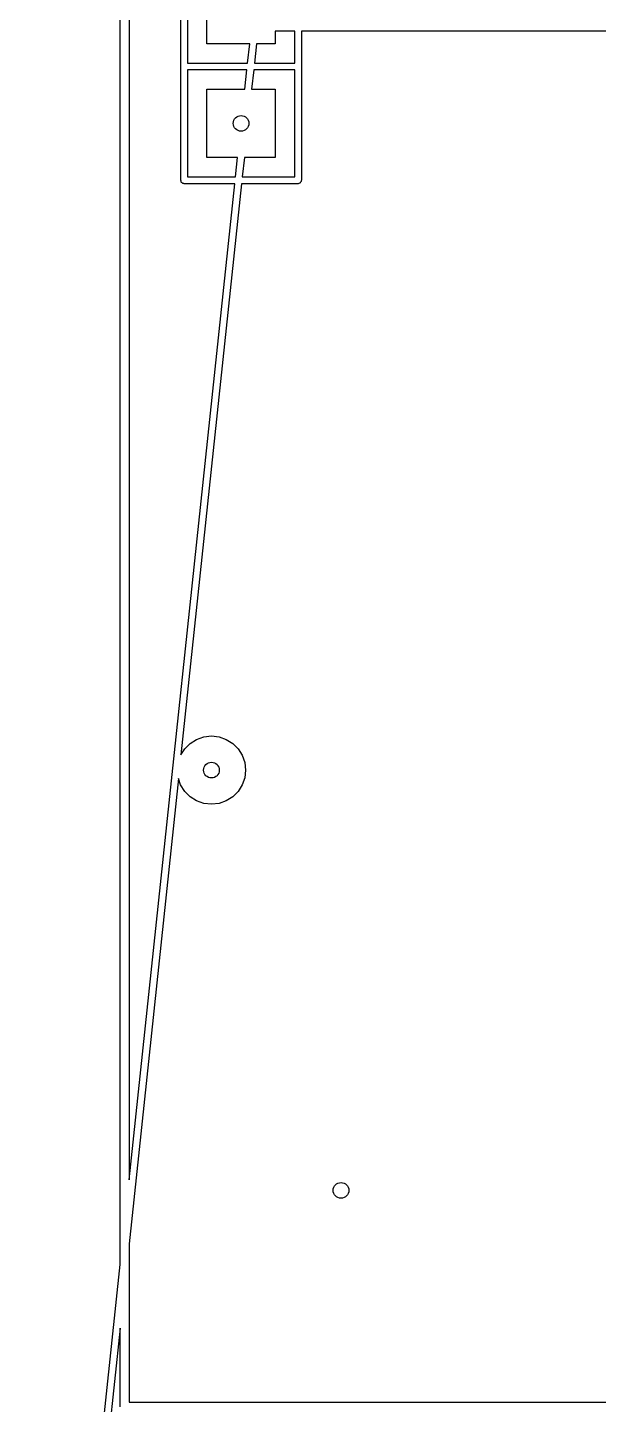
# Model space of a CAD drawing. Extents: x 0.02 to 3.57, y 0.02 to 5.41.
# Drawn here: x 0.809 to 1.31, y 1.613 to 2.822 of the extents above; entities that cross this region are included whole.
import ezdxf

# ---------------------------------------------------------------- set-up
doc = ezdxf.new("R2010")
doc.units = 0
doc.header["$MEASUREMENT"] = 0
doc.layers.add('BLACK', color=7, linetype='CONTINUOUS')

msp = doc.modelspace()

# ---------------------------------------------------------------- linework, layer by layer
at = {"layer": 'BLACK', "linetype": 'CONTINUOUS'}
for p, q in [((0.889795, 1.73583), (0.889795, 4.39094)), ((0.897669, 4.38701), (0.897669, 1.81005)), ((0.943047, 2.788), (0.943047, 2.888)), ((0.948953, 2.88505), (0.948953, 2.79095)), ((0.966, 2.808), (0.966, 2.868)), ((1.04305, 2.81898), (1.026, 2.81897)), ((1.026, 2.81897), (1.026, 2.808)), ((1.04305, 2.79095), (1.04305, 2.81898)), ((2.4898, 2.81944), (1.04895, 2.81898)), ((1.04895, 2.81898), (1.04895, 2.788)), ((1.00355, 2.808), (0.966, 2.808)), ((1.00174, 2.79095), (1.00355, 2.808)), ((1.00949, 2.808), (1.00768, 2.79095)), ((1.026, 2.808), (1.00949, 2.808)), ((0.943047, 2.688), (0.943047, 2.788)), ((0.948953, 2.79095), (1.00174, 2.79095)), ((0.948953, 2.78505), (0.948953, 2.69095)), ((1.00112, 2.78505), (0.948953, 2.78505)), ((0.99931, 2.768), (1.00112, 2.78505)), ((1.00706, 2.78505), (1.00525, 2.768)), ((1.04305, 2.78505), (1.00706, 2.78505)), ((1.00768, 2.79095), (1.04305, 2.79095)), ((1.04305, 2.69095), (1.04305, 2.78505)), ((1.04895, 2.788), (1.04895, 2.688)), ((0.966, 2.708), (0.966, 2.768)), ((0.966, 2.768), (0.99931, 2.768)), ((1.00525, 2.768), (1.026, 2.768)), ((1.026, 2.768), (1.026, 2.708)), ((0.992943, 2.708), (0.966, 2.708)), ((0.991135, 2.69095), (0.992943, 2.708)), ((0.998882, 2.708), (0.997073, 2.69095)), ((1.026, 2.708), (0.998882, 2.708)), ((0.897669, 1.81005), (0.990508, 2.68505)), ((0.94331, 2.68728), (0.943047, 2.688)), ((0.996447, 2.68505), (0.943223, 2.18342)), ((0.943443, 2.68652), (0.94331, 2.68728)), ((0.943647, 2.68635), (0.943443, 2.68652)), ((0.943738, 2.6861), (0.943647, 2.68635)), ((0.944402, 2.68572), (0.943738, 2.6861)), ((0.94499, 2.68523), (0.944402, 2.68572)), ((0.945374, 2.68516), (0.94499, 2.68523)), ((0.945487, 2.68509), (0.945374, 2.68516)), ((0.945616, 2.68511), (0.945487, 2.68509)), ((0.946, 2.68505), (0.945616, 2.68511)), ((0.990508, 2.68505), (0.946, 2.68505)), ((0.948953, 2.69095), (0.991135, 2.69095)), ((1.046, 2.68505), (0.996447, 2.68505)), ((0.997073, 2.69095), (1.04305, 2.69095)), ((1.04672, 2.68531), (1.046, 2.68505)), ((1.04748, 2.68544), (1.04672, 2.68531)), ((1.04765, 2.68565), (1.04748, 2.68544)), ((1.0479, 2.68574), (1.04765, 2.68565)), ((1.04828, 2.6864), (1.0479, 2.68574)), ((1.04877, 2.68699), (1.04828, 2.6864)), ((1.04884, 2.68737), (1.04877, 2.68699)), ((1.04891, 2.68749), (1.04884, 2.68737)), ((1.04895, 2.688), (1.04889, 2.68762)), ((1.04889, 2.68762), (1.04891, 2.68749)), ((0.946545, 2.1887), (0.951295, 2.19345)), ((0.951295, 2.19345), (0.956984, 2.19703)), ((0.956984, 2.19703), (0.963324, 2.19925)), ((0.963324, 2.19925), (0.97, 2.2)), ((0.97, 2.2), (0.976676, 2.19925)), ((0.976676, 2.19925), (0.983016, 2.19703)), ((0.983016, 2.19703), (0.988705, 2.19345)), ((0.988705, 2.19345), (0.993455, 2.1887)), ((0.943223, 2.18342), (0.946545, 2.1887)), ((0.993455, 2.1887), (0.997029, 2.18302)), ((0.997029, 2.18302), (0.999248, 2.17668)), ((0.999248, 2.17668), (1, 2.17)), ((1, 2.17), (0.999248, 2.16332)), ((0.941012, 2.16258), (0.897669, 1.75408)), ((0.942971, 2.15698), (0.941012, 2.16258)), ((0.946545, 2.1513), (0.942971, 2.15698)), ((0.997029, 2.15698), (0.993455, 2.1513)), ((0.999248, 2.16332), (0.997029, 2.15698)), ((0.951295, 2.14655), (0.946545, 2.1513)), ((0.956984, 2.14297), (0.951295, 2.14655)), ((0.963324, 2.14075), (0.956984, 2.14297)), ((0.97, 2.14), (0.963324, 2.14075)), ((0.976676, 2.14075), (0.97, 2.14)), ((0.983016, 2.14297), (0.976676, 2.14075)), ((0.988705, 2.14655), (0.983016, 2.14297)), ((0.993455, 2.1513), (0.988705, 2.14655)), ((0.897669, 1.75408), (0.897669, 1.61488)), ((0.808564, 0.970233), (0.889795, 1.73583)), ((0.889795, 1.67986), (0.814836, 0.973374)), ((0.889795, 1.61094), (0.889795, 1.67986)), ((0.897669, 1.61488), (1.62946, 1.61488))]:
    msp.add_line(p, q, dxfattribs=at)
at = {"layer": 'BLACK'}
for centre in [(0.996, 2.738), (0.97, 2.17), (1.08373, 1.80094)]:
    msp.add_circle(centre, 0.00689, dxfattribs=at)

doc.saveas('drawing.dxf')
